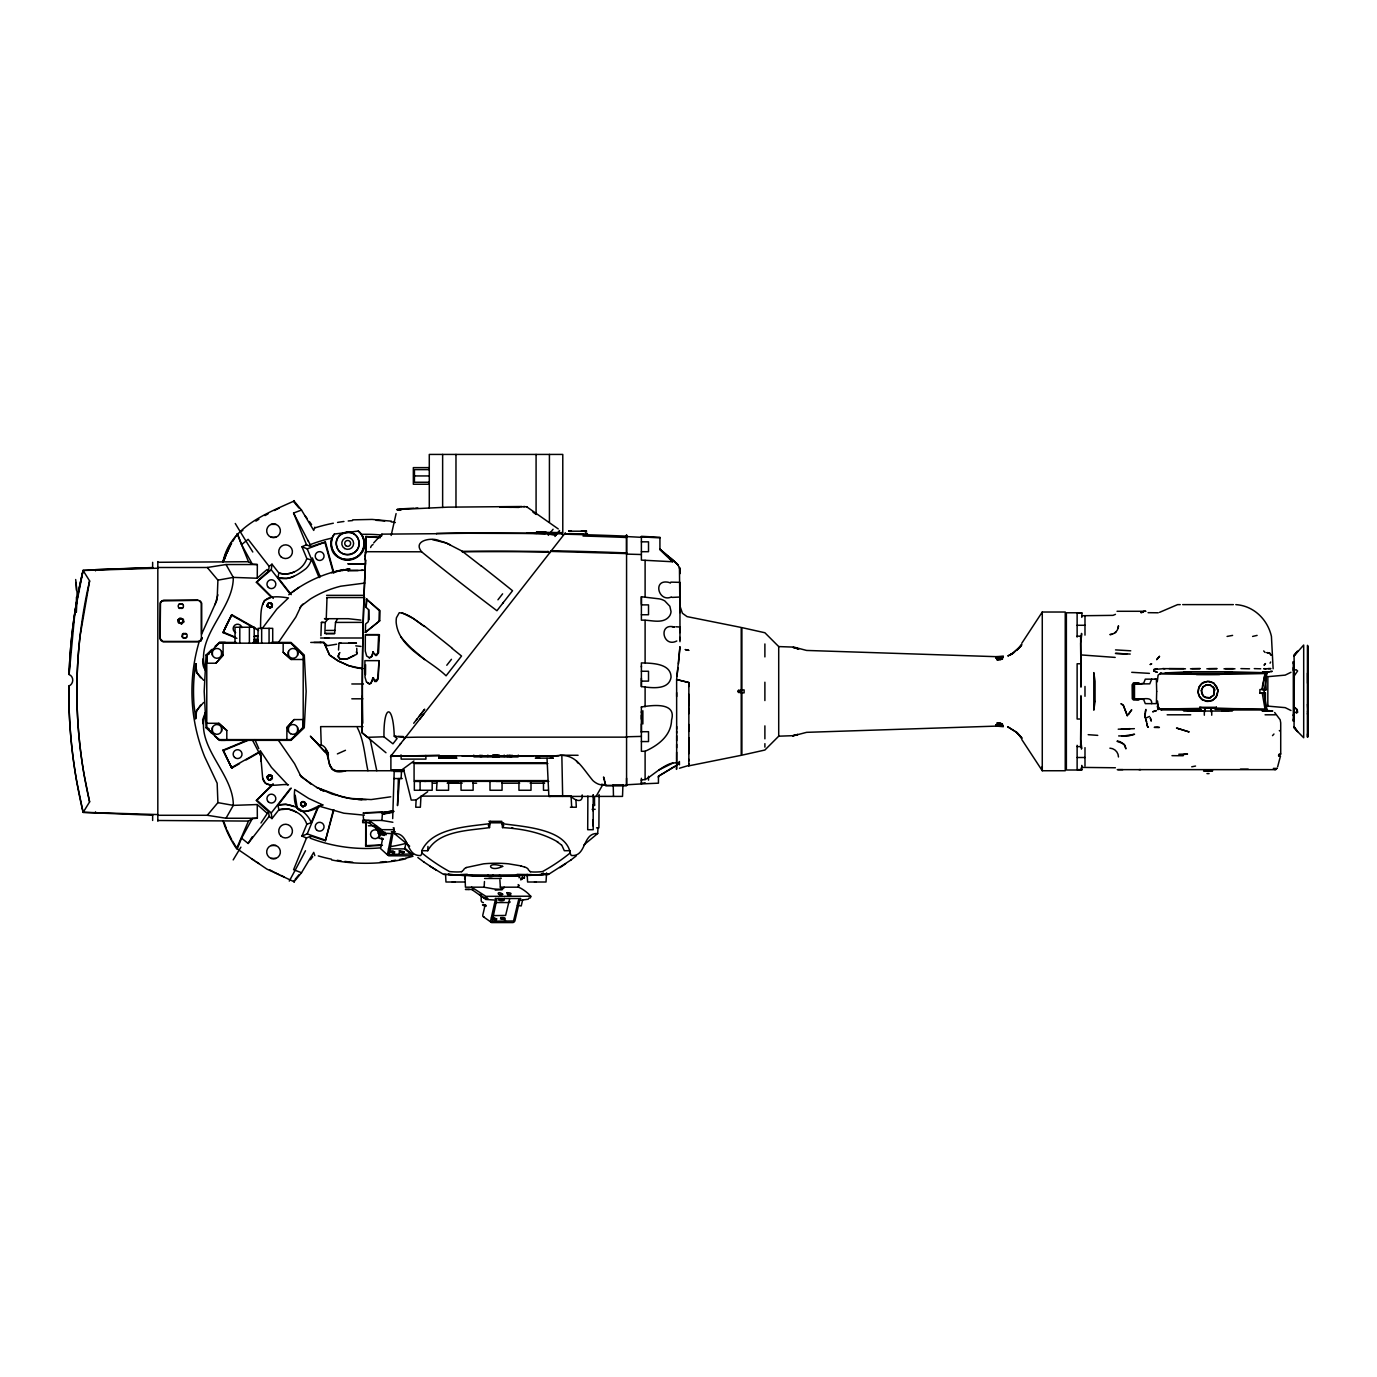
<?xml version="1.0" encoding="UTF-8"?>
<svg xmlns="http://www.w3.org/2000/svg" width="1377" height="1377" viewBox="0 0 1377 1377"><rect width="100%" height="100%" fill="white"/><g stroke="black" fill="none" stroke-linecap="round" stroke-linejoin="round"><path stroke-width="1.5" d="M157.821 815.287L207.29 815.287L217.91 802.636L217.153 783.203L204.691 756.834A174.294 174.294 0 0 1 199.252 641.424L201.008 640.753L202.092 637.999L201.008 640.753L197.875 641.699L163.002 641.682L161.143 640.615L160.059 638.876L160.489 602.007L163.708 600.165L197.875 600.165L200.508 601.25L201.576 603.006L201.593 634.229L217.153 599.615L217.91 580.147L207.29 567.496L157.821 567.496M362.685 820.434L364.285 820.434L362.685 820.434L362.685 822.671L370.034 822.671M365.731 820.451L365.68 846.218L366.23 821.122M495.703 755.095L495.703 756.575L495.531 755.078M493.086 755.112L493.069 756.593L498.715 756.575L498.887 755.095L498.973 756.593L497.613 756.575L497.613 755.095M502.071 781.361L502.054 790.26L489.988 790.26L489.988 781.361M473.774 755.095L473.774 756.575L510.127 756.627L510.127 755.026M518.94 781.361L518.94 790.26L531.006 790.26L531.023 781.361M522.348 874.963L522.348 879.215L520.626 879.851M543.485 781.361L543.485 790.26L548.184 790.26M592.816 810.33L592.816 808.643M593.177 810.864L593.177 804.788L593.194 805.889M593.194 796.044L593.194 794.942L593.194 829.711L587.704 829.711L587.876 796.061M626.569 778.194L626.552 785.527L605.519 785.578M626.552 535.825L626.552 553.588L550.8 551.402M605.656 785.544L626.552 785.578L626.552 784.408M641.389 780.105L641.389 783.926L626.569 784.787M641.389 732.547L641.389 711.737M641.389 707.244L641.389 706.969C650.908 705.454 676.916 701.392 671.563 720.068C671.133 735.731 658.103 745.456 645.107 751.274L641.389 751.291L641.389 723.992M641.389 671.253L648.515 671.253L648.515 681.116L641.389 681.116L641.389 662.905C651.011 663.249 670.943 662.974 671.064 677.191C668.861 690.772 650.632 687.691 641.389 686.572L641.389 678.276M641.389 667.002L641.389 666.072M641.389 596.757L641.389 620.184C650.116 619.495 662.888 624.848 669.411 616.207A8.589 6.506 83.5 0 0 671.029 611.595L669.859 606.259L664.816 600.94A25.01 18.762 82.7 0 0 659.256 598.857L641.389 596.757L641.389 603.918M645.107 782.704L641.389 783.599M645.107 706.762L645.107 686.762M645.107 662.75L645.107 620.39M658.447 777.42L658.447 776.249L678.5 763.994L679.395 761.515L679.446 764.786C671.391 756.782 652.388 776.284 645.107 779.589L641.389 779.847M676.675 747.745L676.641 692.579M679.963 639.823L679.963 637.379M679.963 632.611L679.963 627.034L675.849 626.759M679.945 612.593L679.446 567.531L677.002 563.675L659.927 549.165L678 564.794L668.551 556.48M679.481 768.228L688.861 765.423M688.861 760.81L688.861 724.56M688.861 753.632L688.861 737.797M688.861 731.411L688.861 708.002M688.861 713.63L688.861 682.544L676.623 679.532L679.963 646.674L678.482 663.834M688.861 686.469L688.861 682.544L676.623 679.532L676.658 696.573M1042.269 769.485L1042.269 766.507M1021.751 739.466L1042.269 770.741L1065.247 770.741L1065.247 612.025L1042.269 612.025L1042.269 767.832M1293.313 719.087L1293.313 721.032L1293.313 715.197M1293.313 670.547L1293.313 661.735L1293.313 663.697M1294.019 661.562L1294.036 720.653M1308.15 735.938L1308.15 728.743M1308.15 706.143L1308.15 731.617M1308.15 703.079L1308.15 669.033M1308.15 668.568L1308.15 667.277L1308.15 672.269M1308.15 646.106L1308.15 655.9M593.177 823.825L593.177 825.701L593.177 820.072M676.641 759.553L676.658 752.203M676.675 744.268L676.623 762.961L676.641 760.156M679.963 597.033L672.303 597.394M1042.269 769.795L1042.269 768.865L1042.269 770.741M1080.928 685.918L1080.635 636.157L1077.124 636.157M1157.282 681.753L1158.109 675.109L1161.104 672.905M1081.806 617.395L1081.943 612.782L1066.366 612.782L1066.366 770.001L1081.943 770.001L1081.014 768.142M1307.479 704.284L1308.15 715.524M1308.15 719.93L1308.15 730.292M495.014 755.095C493.568 757.918 500.23 756.007 495.531 756.575M592.816 805.321L592.816 810.468M1080.928 696.865L1080.635 746.609L1077.124 746.609M1215.34 709.396L1216.321 707.313L1215.34 709.396L1265.084 709.379L1262.279 693.251L1259.886 693.251L1259.886 689.533L1263.776 689.533L1262.261 689.533L1262.451 686.056L1265.119 673.387L1160.122 673.387M217.91 802.636L233.298 805.373L257.258 804.547L257.344 818.248L252.352 818.592L248.48 821.071L157.821 820.485M1144.821 717.469L1145.853 709.43L1145.337 711.806M365.507 674.661L365.594 664.643M626.552 536.359L626.569 534.827L626.569 785.32M676.589 766.318L676.537 769.382L676.606 765.302L679.033 762.841M374.854 681.477L377.384 679.154L378.09 675.9L378.968 660.65L378.21 678.913L376.403 681.443L374.854 681.477L372.771 677.88L376.403 681.443M1308.15 647.018L1308.15 662.853M385.973 752.737L362.117 732.702L361.979 723.545M1151.688 679.154L1149.761 683.835L1134.493 683.973L1134.493 698.81C1138.504 701.22 1152.446 694.456 1151.688 703.63M1267.804 705.213L1267.821 706.47L1267.856 676.486M1307.444 645.314L1307.41 737.108M157.821 562.298L248.48 561.713L252.352 564.191L257.344 564.536L257.258 578.237L233.298 577.393L217.91 580.147M1210.882 708.174L1211.003 711.616L1210.882 708.174L1205.047 708.174L1205.082 711.565L1205.064 708.277L1199.728 707.313L1200.71 709.396L1199.728 707.313L1216.321 707.313M365.37 632.353L365.576 624.056L368.296 621.75L368.64 609.684L366.058 607.36L366.334 599.064L380.035 610.665L379.742 620.769L365.37 632.353L379.742 620.769M495.272 756.593L495.307 755.112M328.208 618.703L325.23 622.421L321.392 622.421L320.91 635.761M1081.771 633.833L1080.652 643.283L1080.979 687.226M369.088 619.736L368.64 609.684M379.002 620.769L379.295 610.665L366.334 599.064M324.886 633.54L325.23 622.421M95.529 569.923L83.136 570.371A518.871 518.544 90 0 0 69.125 673.663L69.108 674.506C74.134 676.623 73.824 684.025 68.884 686.021L68.85 686.865A518.871 518.544 90 0 0 83.136 812.396L152.64 815.236M481.089 565.74A982.094 335.936 40.1 0 1 512.537 590.733L496.925 610.734L487.665 603.711A922.573 315.333 35.9 0 1 423.944 553.726L421.62 551.798L365.49 551.712L365.404 553.106M367.074 599.064L366.058 607.36M360.912 620.115L348.312 618.703L327.588 618.703L326.229 619.633L327.003 597.566M622.938 784.632L622.524 796.405L548.872 796.405L547.03 758.348M592.885 821.742C592.833 814.134 592.747 834.582 592.936 820.244M1081.444 633.403L1080.979 639.152L1080.635 636.157M1294.053 670.41L1296.118 669.67L1297.599 670.978L1294.294 675.763L1294.053 727.968L1303.692 737.745L1303.692 645.038L1294.053 655.917M267.379 776.439L267.31 778.177L269.393 780.036L272.336 778.177L271.734 775.664L268.842 775.01L267.379 776.439L268.05 779.382L270.288 780.019L272.388 777.885L270.908 775.062L267.379 776.439L268.532 775.131L272.147 776.198L272.336 778.177L270.288 780.019L268.171 779.502L267.482 776.198M365.456 552.177L365.318 555M398.383 778.539L397.505 805.614L399.519 778.539M183.709 621.991L182.005 618.669L177.96 619.77L179.698 623.351L178.511 619.805L181.403 618.445L182.797 619.357L183.365 621.457L180.817 623.471L181.661 623.85L183.709 621.991L183.382 619.323L179.905 618.049L177.96 619.77L178.253 622.542L181.661 623.85M427.713 791.723L416.112 799.934L415.751 807.232L420.381 807.232L420.966 796.113L571.094 796.113L571.679 807.232M365.146 558.391L365.06 559.905L365.335 554.449M597.997 827.852L597.687 833.515C582.178 832.637 586.843 856.804 571.455 855.496A298.534 12.754 -87 0 1 570.181 852.879C565.878 828.403 521.418 826.544 502.157 823.635L501.796 821.329L488.904 821.329M209.011 654.109L206.085 655.039L204.192 691.392L206.085 727.745L208.409 728.691M365.215 556.945L365.284 555.62M464.669 878.801L464.841 875.6M546.566 872.915L546.032 882.003L527.598 882.003L527.15 874.326M393.168 827.852L394.063 827.852L394.373 833.515C409.623 832.81 405.406 855.84 420.123 855.547A299.308 12.789 87 0 0 421.878 852.965L421.758 850.711L427.748 850.711L427.972 846.425M401.103 778.539L401.568 770.087L413.961 760.982M484.463 881.521L484.136 887.184L465.426 887.184L465.013 875.479L484.136 876.099M1307.496 733.907L1307.513 736.97M394.545 851.761L394.442 853.344L391.206 852.036L389.106 852.191L389.416 853.138L389.502 850.866L394.545 851.761L392.565 852.673L389.312 851.399M200.629 677.777L196.653 672.475L195.741 663.645L196.653 672.475L203.658 680.324M1294.053 656.158L1297.582 651.149L1294.053 654.815L1294.294 675.763M1080.635 746.609L1080.997 743.632L1081.427 749.071M207.29 567.496L226 564.536L233.298 577.393C233.522 610.2 193.4 637 205.913 671.029M392.875 822.276L381.911 820.434L382.531 811.982L363.029 813.118L364.234 813.566M382.961 833.119L383.047 831.777L381.222 831.071L380.981 832.483L382.961 833.119L391.619 833.653L387.471 854.256L388.675 855.805L411.379 855.823L413.152 854.256M338.518 650.03L338.983 643.179L350.223 643.179M380.981 832.483L375.732 828.231L375.835 826.699L378.537 828.885M383.047 831.777L381.498 831.742L381.653 829.677L369.122 820.468L363.717 820.451L363.253 816.32M326.418 633.54L334.663 633.54L335.506 622.421L337.589 618.703M495.204 755.061L494.756 756.558L492.794 756.558L492.759 755.078M1201.346 690.359L1203.102 695.97L1206.286 697.898L1210.108 697.829L1214.015 694.869L1214.531 689.12L1213.344 687.295L1209.867 684.989L1206.441 684.937L1202.913 686.985L1201.346 690.359L1201.811 693.87L1204.341 697.003L1210.108 697.829M260.563 628.601C260.855 602.317 260.287 593.384 288.447 597.945L276.846 609.047L262.955 627.533M496.89 755.095L497.097 756.593L497.028 755.112M1262.261 689.533L1265.119 673.387L1219.402 674.334M383.959 736.798C383.512 703.199 393.34 704.163 394.252 736.213L397.092 738.52L392.944 743.821L383.959 736.798L367.59 737.315L362.289 733.012L361.79 696.469M592.885 823.584L592.936 825.081M1081.857 615.743L1112.977 615.364L1115.456 614.349M381.498 831.742L379.484 831.226L379.742 829.04M676.968 675.918L677.983 667.638M271.51 597.377L256.363 582.316A154.62 154.62 0 0 1 268.567 571.266L269.135 566.36L248.135 539.319L241.577 544.638L252.352 564.191M1307.582 710.98L1307.771 714.663L1307.41 713.716M217.893 594.812L215.036 604.658M379.863 836.235L380.259 833.171M256.363 582.316L271.269 569.82L271.992 564.191L278.86 572.97C286.261 575.448 294.454 572.97 300.324 568.116A20.724 20.724 0 0 0 306.83 558.546L301.942 546.721L306.503 544.776L311.047 546.738A154.689 154.689 -18.1 0 1 325.402 542.056L333.923 573.021M498.922 755.078L499.386 756.558L497.717 756.524M427.748 850.711C438.833 830.451 469.109 830.641 489.506 827.594L490.195 822.809L503.655 822.809M1145.13 713.028L1144.786 716.969M76.458 597.102L76.303 612.249L77.095 592.953L75.683 579.528M489.506 827.594L488.37 825.632L490.246 821.329M421.758 850.711C432.326 827.835 467.681 826.665 489.885 823.635M378.623 829.556L377.918 833.119L379.897 834.72L386.317 834.72M379.897 834.72L380.62 831.157M382.686 838.352L380.603 848.628L387.832 855.22M384.097 835.529L384.82 831.949M388.4 848.886L404.58 848.886L406.301 842.225M212.402 651.476L212.402 655.263M221.525 655.263A4.94 4.94 0 0 0 216.327 648.481A4.94 4.94 0 0 0 213.056 656.364A4.94 4.94 0 0 0 221.525 655.263L221.525 651.476M212.402 727.521L212.402 731.307M221.525 731.307L221.525 727.521M288.447 651.476L288.447 655.263M297.57 655.263A4.94 4.94 0 0 0 292.372 648.481A4.94 4.94 0 0 0 289.101 656.364A4.94 4.94 0 0 0 297.57 655.263L297.57 651.476M288.447 727.521L288.447 731.307M297.57 731.307L297.57 727.521M262.663 604.71L264.315 600.579L270.047 597.945M356.763 648.309L356.901 654.178L347.985 658.671L340.085 659.17L338.105 656.949L339.327 653.214M1118.141 628.05L1118.468 625.812L1118.227 627.74A8.864 8.813 -45.8 0 1 1109.896 634.608L1112.134 634.229M1209.058 698.105L1213.602 695.299L1214.531 689.12L1210.435 684.92L1205.959 684.971L1202.809 687.071L1201.742 690.17M381.171 837.87L383.167 839.282L378.933 838.214L379.932 833.687L382.548 834.737M391.154 535.464L396.094 513.587M496.064 756.593L496.391 755.112M485.152 904.896L482.828 914.948A2.22 1.687 -54.8 0 0 484.17 917.013M509.61 899.026L505.617 915.43L492.725 915.636M517.408 905.429L521.229 905.946L522.606 900.093M373.511 677.673L370.912 683.474L368.864 683.784L367.435 682.476M1294.036 712.443L1293.313 715.438L1293.313 667.57M528.648 898.252C535.722 898.165 522.21 888.199 518.372 887.184M582.196 794.942C583.159 803.927 574.278 800.278 570.853 796.13M367.934 770.741C364.853 757.006 364.01 740.155 357.332 727.693M178.304 620.924L178.511 619.805M294.179 500.591L293.852 501.882L298.929 507.993M1277.615 766.903L1280.421 756.283L1278.562 755.732L1280.421 756.283M314.817 855.599L313.732 852.38L301.494 872.725L293.594 869.713L306.503 837.991L311.047 836.046L325.402 840.727L333.923 809.745M325.402 840.727L333.337 810.02M245.76 740.774L223.074 750.155L231.766 768.073L239.512 763.667M389.106 852.191L389.502 850.866M1266.427 674.128L1267.115 671.838L1263.897 693.13L1267.115 710.945L1266.083 707.399M314.817 527.184L313.732 530.403L301.494 510.041L294.058 501.039C265.486 513.862 230.234 527.288 223.005 561.661L231.198 542.899M223.057 561.713L226.689 552.125M223.057 821.071A111.141 111.141 0 0 0 236.534 848.645L248.48 821.071M364.785 583.073L340.721 586.206A105.719 105.685 -1 0 0 310.341 599.029L301.081 606.052L295.848 617.051L278.464 642.439L274.109 642.439M237.154 849.161L241.577 838.145L252.352 818.592M183.399 620.941L181.403 623.42L179.354 623.075M311.047 836.046L310.204 838.163A157.098 157.098 0 0 0 379.949 847.888M306.503 837.991L301.942 836.063L306.83 824.238L311.288 822.671L318.207 806.061M301.942 836.063L307.209 833.911L318.586 806.423M376.644 826.2L375.732 828.231M236.878 638.326L223.074 632.628L231.766 614.71L255.726 628.291M404.218 851.743L402.652 852.742L399.347 850.711L404.218 851.743L403.65 852.914L399.554 851.984L399.141 853.189M738.416 690.325L738.399 692.459L741.222 692.511L737.779 691.374L741.222 690.273L738.485 690.342M1270.059 663.163L1270.678 661.993M301.942 546.721L307.209 548.872L325.402 542.056M207.29 815.287L226 818.248L233.298 805.373C233.642 772.652 193.141 745.594 205.948 711.72M205.345 712.58L202.66 719.655L202.935 723.751M596.034 796.405L602.489 785.217L598.616 784.219A18.658 18.641 0.1 0 1 592.816 780.501C579.545 764.407 574.76 751.446 552.091 756.472M241.577 838.145L248.135 843.464L252.266 836.82M326.229 619.633L326.814 618.703L324.473 618.703L325.557 618.686M260.976 822.998L268.567 811.518A154.62 154.62 0 0 1 256.363 800.467L273.007 783.909M562.677 532.572L561.713 533.828L526.909 533.002L536.514 532.951M1021.751 643.317L1042.269 612.025M300.1 607.567L302.906 604.107M162.383 600.544L160.266 603.074L160.248 638.704L162.934 641.493L198.718 641.493L200.371 640.477L201.386 637.895L201.386 603.16L199.217 600.63M1021.51 645.211L1018.963 648.171M496.391 920.645L491.968 918.769M505.514 920.645L504.034 919.199L500.488 918.941M310.462 859.747L312.699 856.683M334.387 534.052C325.299 544.621 336.332 562.642 349.93 559.923A16.61 16.593 -7.4 0 0 356.213 557.719C365.697 552.573 367.246 537.443 358.278 531.057L334.387 534.052A16.283 16.283 0 0 0 337.916 556.428A16.283 16.283 0 0 0 360.395 553.623A16.283 16.283 0 0 0 358.278 531.057M1019.514 647.551L1021.596 644.763L1013.885 652.681L1007.826 655.986L1013.3 653.111L1010.563 654.712L1019.514 647.551L1016.846 650.271M206.085 655.039L212.041 649.376L206.774 655.538L206.774 727.297L211.249 732.633L219.132 739.604L290.857 739.604L303.198 727.28L303.198 655.521L290.874 643.179L219.132 643.179L206.774 655.486L206.774 663.215L215.879 663.215L223.091 655.245L223.091 643.179M497.94 599.804L502.605 593.831M507.149 506.839L526.943 506.719M290.84 739.604A60.072 60.072 0 0 0 303.198 727.228L303.198 719.569L294.093 719.569L286.881 727.538L286.881 739.604M248.135 843.464L269.135 816.423L268.567 811.518M502.605 603.453L503.38 602.472M558.855 531.47L557.995 532.572L544.087 532.365M291.27 788.143L277.999 805.184L278.86 809.796L271.975 818.592L269.135 816.423M419.193 716.264L424.701 709.207L416.405 719.827M391.619 755.147L390.896 756.093L456.51 755.749M399.743 744.768L400.673 743.563M403.754 739.638L405.475 737.418L417.197 737.177L626.552 737.143M419.71 719.19L423.823 713.923M271.975 818.592L271.269 812.946L290.427 788.419M446.785 665.263L451.467 659.29M548.304 535.343L553.072 529.25M554.948 536.462L557.737 532.899M559.596 530.506L557.96 532.606L562.608 532.675L560.68 532.658M413.702 723.269L417.042 719.018M390.448 756.662L565.379 532.761M564.312 534.104L564.26 534.19A1079.775 361.841 0 0 1 626.449 536.152M390.689 756.352L439.349 755.216M339.895 652.56L338.071 655.813L340.394 659.325L346.711 659.032L354.268 655.332M1018.016 649.238L1021.717 644.591M1265.48 663.559L1264.103 665.28L1264.861 664.11M301.494 872.725L294.058 881.728L266.794 869.042L237.429 849.024M295.126 879.369L298.929 874.791M1272.503 735.645L1273.966 734.01M215.879 663.215L223.091 655.245M286.881 727.538L294.093 719.569M203.658 702.459L196.636 710.36L195.689 718.725L194.037 705.11A185.069 185.069 0 0 1 193.692 683.164A184.776 184.776 0 0 1 195.741 663.645M373.683 542.917L381.894 534.138L436.492 533.708M501.865 822.809L502.519 827.594L503.689 825.632L502.157 823.635M256.363 800.467L273.3 784.339M997.791 656.726L806.595 650.443L793.892 647.121L778.711 646.57L764.889 632.749L741.893 627.602L741.893 755.181L764.889 750.035L778.711 736.196L793.909 735.645L806.595 732.34L997.791 726.058M200.594 705.024L196.016 712.029L195.689 718.725M236.207 642.439L219.356 642.439L215.191 646.381L219.15 643.179M1115.938 631.923L1114.475 633.127M583.917 844.893L597.687 833.515M239.667 532.383L242.834 530.369M520.678 878.492L524.585 877.786M570.68 860.195L576.188 855.96M1296.428 713.131L1297.495 712.305L1296.945 709.344L1294.053 706.986L1297.323 709.947L1297.495 712.305L1294.053 712.374M269.135 566.36L271.992 564.191M1290.972 672.286L1285.189 675.126L1268.768 676.589M288.74 594.778C304.765 582.092 323.802 573.348 343.889 569.562M292.01 592.403L298.981 587.377M524.585 875.738L524.017 878.216M570.973 859.988L548.614 874.326L526.134 875.583M395.337 831.76L391.361 831.76L392.979 833.326L389.089 854.446L411.912 854.033L405.062 848.387M559.837 867.665L565.62 863.827M659.067 769.881L672.716 763.185M186.584 637.413L183.382 638.136L181.971 636.346L183.382 633.386L186.584 634.126M178.769 604.451L181.971 603.728A2.634 2.634 0 0 1 181.971 608.479L178.769 607.739M182.883 607.739L179.681 608.479A2.634 2.634 0 0 1 179.681 603.728L182.883 604.451M674.369 766.782L658.447 776.249L658.447 783.169L641.389 783.926L641.389 782.136M294.454 571.816L291.976 572.832A20.724 20.724 0 0 1 278.86 572.97L277.999 577.6C288.292 581.146 298.172 574.605 305.987 568.598A20.638 20.621 -29.9 0 0 311.271 560.078L306.83 558.546M587.445 533.519L586.103 533.381M499.593 874.98L499.059 876.133L501.228 876.736M259.203 752.513L246.104 759.932M231.973 767.35L259.065 752.031M1272.21 671.184L1270.73 671.184M382.118 812.464L365.714 812.654M349.672 569.958L347.71 570.801L362.908 570.267M337.382 753.908L345.472 750.293M348.433 570.285L358.106 570.526M1145.337 718.26L1149.588 716.419M479.626 894.327L485.685 899.439L495.272 900.076L490.711 920.507A2.22 1.687 -54.9 0 0 492.054 922.573L512.709 922.573A2.22 1.687 -54.8 0 0 515.015 920.507L519.68 900.386L528.269 899.215M1159.554 612.352L1177.61 604.623L1180.244 604.623M223.711 750.431L248.635 740.103M401.568 770.087L403.254 769.554L403.891 770.586L411.224 800.089L416.112 799.934M553.089 755.853L535.223 755.801L536.187 755.921M1269.353 671.735L1262.52 672.905L1259.146 672.905L1264.637 672.664L1225.117 671.735M306.503 544.776L293.576 513.036L301.494 510.041M466.235 867.544L483.637 863.827A31.585 7.16 0 0 1 508.474 863.809L520.954 865.892M1240.729 708.725L1216.339 708.415L1265.084 709.379M308.035 540.438L310.204 544.621L314.472 543.054A157.098 157.098 0 0 1 331.995 538.08C323.629 570.508 377.832 563.09 361.549 534.345L366.23 534.293A157.098 157.098 0 0 1 379.949 534.896M322.82 804.96C302.974 816.337 292.199 813.325 294.712 789.52L308.689 798.453L322.82 804.96C314.868 805.924 304.437 816.561 297.294 808.437L295.212 795.217M531.006 896.203L485.892 896.358L471.588 887.184M676.813 640.976C662.802 648.223 657.999 622.559 674.3 627.017M1156.904 668.654L1153.806 669.532L1161.792 668.809M257.379 639.961L254.16 640.959L257.774 640.959M390.62 811.621L382.668 814.014L394.046 811.397M518.131 886.082L519.336 885.514L518.131 884.585M1190.933 671.735L1165.183 672.905M1280.713 754.028L1278.699 754.596L1280.713 754.028L1280.713 722.856L1280.162 719.775L1274.672 712.511M161.763 600.906L197.875 600.355M336.659 644.212L327.554 645.675L323.681 642.439L313.956 642.439M373.047 651.889L375.663 655.572L377.728 652.956L378.675 634.677L365.318 634.677L365.284 651.166L366.661 656.02L369.707 657.896A11.618 4.303 -89.3 0 0 373.047 651.889L372.117 656.381L369.07 657.81M348.76 568.908L342.098 570.474L349.31 569.613M1252.605 636.432L1257.115 635.399M343.992 569.734L331.599 572.608L349.81 568.753M461.639 871.693L463.653 869.885A33.599 6.024 -2.7 0 1 466.373 867.562M671.494 596.929C658.912 602.851 652.423 579.855 667.57 582.127A17.04 12.668 80.9 0 1 670.479 583.056M1263.604 668.809L1270.919 668.62L1268.217 668.62M1001.888 657.655L995.846 658.051L1003.299 657.345L996.105 657.999M390.775 796.801L371.119 799.572L349.62 798.385L332.201 794.116L316.882 787.541L301.167 776.817L294.592 763.736L278.464 740.344M688.861 763.753L688.861 765.836L741.222 755.319L741.222 627.464L687.071 616.621L682.424 613.264L679.963 606.087L680.1 608.083M1191.725 766.8L1195.546 766.06M439.125 755.749L439.762 755.921M1227.079 636.432L1232.604 635.399M271.183 524.362A6.868 6.868 0 0 1 280.288 532.004A6.868 6.868 0 0 1 269.117 536.066A6.868 6.868 0 0 1 271.183 524.362L275.882 524.362M275.882 537.254L271.183 537.254M271.183 845.512A6.868 6.868 0 0 1 280.288 853.155A6.868 6.868 0 0 1 269.117 857.217A6.868 6.868 0 0 1 271.183 845.512L275.882 845.512M275.882 858.405L271.183 858.405M1209.092 773.599L1206.958 773.599M405.681 858.869C381.395 864.291 356.092 864.825 331.65 859.954M382.686 814.151L391.584 812.619M383.013 812.516L393.22 810.95M381.549 812.723L393.426 810.915M1190.485 668.809L1200.193 668.62L1191.88 668.62M1223.981 668.809L1234.98 668.809M1183.136 754.596L1187.508 754.028L1178.798 754.252M1248.199 769.141L1240.436 769.141M1115.525 649.892L1130.741 650.805M1206.837 668.809L1217.079 668.62L1208.645 668.62M382.427 845.323L365.68 846.218M381.515 844.858L366.23 845.65M995.967 656.726L1003.368 656.089M157.821 814.564L83.102 812.292L76.647 781.103A519.198 519.198 0 0 1 68.936 701.977L68.884 686.021M402.222 508.819L414.116 508.165M1262.279 693.251L1263.897 693.13L1259.886 693.251M495.272 890.127L502.536 889.611M540.559 874.705L531.763 875.187L543.708 874.395M531.763 875.187L544.242 874.395M1185.477 668.809L1162.67 668.62L1164.925 668.809M997.275 660.013L1000.683 659.807M1118.21 729.19L1134.373 728.674M361.29 570.353L363.838 570.216M1233.362 668.62L1225.375 668.62M569.303 533.587L585.982 534.052M1158.315 709.069L1199.711 708.415M1130.018 728.674L1121.412 729.018M521.986 506.512L447.938 507.149L397.006 509.576L400.845 510.23M500.367 887.201L499.868 879.869M415.63 508.113L417.851 508.027M152.64 567.548L95.529 569.613L95.529 570.87M95.529 569.785L152.64 567.703L152.64 562.332M1194.014 711.048L1189.573 711.203L1204.324 711.048L1204.324 715.231M1117.917 769.64L1275.842 769.64M518.613 875.824L501.125 876.185M492.794 756.558L498.973 756.593M509.903 876.047L531.556 874.636L517.046 874.361M323.147 622.387L321.392 622.421M626.552 736.781L641.389 736.402M352.77 519.852L372.117 519.422L391.395 521.177M502.898 506.891L499.954 507.063L518.905 507.425M1263.088 711.22L1272.073 711.22M523.535 506.547L524.74 506.529M439.797 756.61L438.781 756.627L440.347 756.644M503.517 506.874L505.944 506.839M326.229 633.558L334.508 633.54M438.919 758.142L456.716 758.142L438.919 758.142L450.572 758.142M545.808 874.361L548.321 874.343L541.522 874.24L548.614 874.326M439.108 758.142L444.169 758.142M325.058 637.981L328.742 637.999M473.774 756.575L481.933 756.507L481.933 755.147M570.904 531.195L568.718 531.195L571.042 531.195M468.92 533.26L545.55 533.536L555.792 535.378M1183.841 668.62L1169.107 668.62M492.277 917.392L496.925 918.993L491.486 917.857M1143.461 611.285L1145.664 611.285L1117.04 611.285M254.47 639.479L257.482 639.462M510.127 756.627L518.286 756.575L518.286 755.095M536.101 758.142L539.784 758.142M500.247 887.184L518.785 887.184M510.833 506.822L499.885 507.029L503.345 507.184M581.249 531.195L586.516 531.195L568.718 531.195M357.59 563.83L354.595 563.83M320.583 637.999L362.65 637.999M225.346 642.439L220.94 642.439M355.386 643.179L356.402 643.179L348.605 643.179M220.94 740.344L225.346 740.344M550.198 758.142L553.158 758.142L535.309 758.142M432.171 781.361L432.189 790.26L414.339 790.26L414.339 781.361L418.901 781.361M417.386 781.361L420.966 781.361M416.474 781.361L414.339 781.361M382.1 820.434L363.717 820.451M429.28 467.629L413.341 467.629L413.341 484.239L429.28 484.239M429.28 469.626L414.443 469.626L414.443 482.243L429.28 482.243M414.443 475.943L429.28 475.943M641.389 541.832L648.515 541.832L648.515 551.695L641.389 551.695M355.3 563.83L362.134 563.83M363.821 563.83L365.473 563.83L361.893 563.83M360.258 563.83L348.071 563.83L353.304 563.83M361.531 563.83L364.526 563.83M226 564.536L257.344 564.536M326.624 595.346L363.855 595.346M326.624 597.566L364.733 597.566M1182.688 604.623L1233.362 604.623M1235.806 604.623C1253.586 605.725 1267.649 619.443 1271.436 636.432L1273.123 668.792M641.389 604.882L648.515 604.882L648.515 614.744L641.389 614.744M1158.246 612.782L1148.074 612.679M1081.754 613.161L1077.124 613.161L1077.124 637.069M335.506 622.421L363.408 622.387M1077.124 625.278L1084.99 625.278M326.383 630.425L335.059 630.425M325.196 633.54L326.762 633.54M366.058 634.677L379.415 634.677L378.555 652.715L376.523 655.538L374.372 653.834M258.325 635.761L255.674 635.761M254.056 636.501L257.723 636.501M254.056 639.479L257.723 639.479M219.356 642.439L220.251 642.439M310.754 642.439L321.013 642.439M253.058 642.439L257.86 642.439M271.303 642.439L290.995 642.439L304.265 655.039L306.159 691.392L304.265 727.745L290.995 740.344L219.356 740.344L215.173 736.385L219.15 739.604M355.3 643.179L349.551 643.179M341.135 643.179L339.172 643.179M283.163 643.179L283.163 652.285L291.132 659.497L303.198 659.497M378.968 660.65L364.888 660.65L365.008 677.14L366.437 681.994L369.501 683.87A11.567 4.269 -89.7 0 0 372.771 677.88M1080.532 663.766L1077.124 663.766L1077.124 719.018L1080.532 719.018M1184.013 671.735L1232.036 671.735M1262.52 671.735L1271.694 671.735M1155.079 679.154L1156.129 679.154M351.806 683.973L363.459 683.973M741.893 689.911L744.114 689.911L744.114 692.872L741.893 692.872M1265.411 689.911L1263.879 689.911L1266.238 689.929L1265.411 674.455M351.806 698.81L362.874 698.81M1210.985 708.277L1215.34 708.277M1161.035 709.396L1200.71 709.396M1157.541 701.031L1158.229 707.348L1160.863 709.757L1183.755 709.843M1232.295 709.843L1262.158 709.843L1271.264 711.048M1183.755 711.048L1232.295 711.048M1262.158 711.048L1272.796 711.048M1167.18 714.801L1190.709 714.801M1265.067 714.801L1275.309 714.801M206.774 723.286L218.84 723.286L226.809 730.498L226.809 739.604M362.977 726.626L320.652 726.626L321.237 744.819C332.959 749.863 323.836 767.402 335.816 770.741L402.359 770.741M641.389 731.703L648.515 731.703L648.515 741.566L641.389 741.566M1121.928 736.265L1134.545 734.251L1128.383 735.989L1118.658 735.92M312.51 738.416L318.896 744.819L321.237 744.819M507.115 756.283L533.501 756.283M444.392 756.868L439.538 756.868L441.139 758.142M1077.124 757.505L1084.99 757.505M412.739 762.806L547.357 762.806M547.822 763.547L414.081 763.547L414.081 780.604L547.822 780.604M1117.229 769.64L1122.823 769.64M403.995 770.001L390.896 770.001L390.896 755.302M1139.003 769.64L1140.655 769.64M1210.641 770.38L1212.466 770.38L1204.118 770.38M391.275 770.38L404.322 770.38M1203.567 771.12L1212.483 771.12M402.979 771.481L394.183 771.481L392.686 818.592M393.908 778.539L402.222 778.539M426.095 781.361L420.088 781.344L420.105 790.243M437.094 781.361L436.509 790.26L448.575 790.26L448.575 781.361M464.772 781.361L461.484 781.361M500.35 781.361L496.03 781.361M530.575 781.361L527.288 781.361M424.357 781.361L548.838 781.361M433.29 783.203L436.44 783.203M462.19 783.203L447.387 783.203L458.748 783.203M472.913 783.203L476.597 783.203M501.917 783.203L519.663 783.203M530.145 783.203L544.672 783.203M288.464 784.838C280.719 783.203 264.814 789.744 262.663 778.074L260.253 750.585L271.441 767.385L287.793 784.838M613.23 785.217L622.92 785.217M550.576 796.405L548.872 796.405M570.388 807.232L576.309 807.232L575.947 799.934M592.11 809.315L595.174 809.315M226 818.248L257.344 818.248M368.365 825.787L375.594 825.787M511.728 828.007L512.898 828.007M596.534 827.852L598.892 827.852L599.098 794.598M570.302 850.711L564.312 850.711L561.713 845.048M467.268 874.24L460.503 874.636L472.759 875.72M484.601 878.474L501.228 878.474M452.276 882.003L455.339 882.003M452.947 882.003L454.703 882.003M534.483 882.003L536.273 882.003M464.514 882.003L445.959 882.003L445.58 874.774M465.443 889.422L466.545 889.422M467.474 889.422L469.437 889.422M465.598 889.422L472.759 889.422M501.624 889.422L500.643 889.422M496.03 902.555L508.629 902.555A2.22 2.065 0 0 0 510.213 901.935M319.98 642.439L324.025 642.439L329.619 655.142L337.692 660.685L348.725 665.676L362.702 668.706M290.84 643.179L290.874 643.179A60.072 60.072 0 0 1 303.198 655.538M1265.411 692.872L1263.811 692.579L1265.411 692.872L1265.411 708.329M1139.072 698.81L1134.476 699.034L1133.116 697.003L1133.271 684.971L1134.476 683.749L1138.108 683.973M493.069 756.593L497.045 756.541L496.942 755.061M345.765 770.741C327.606 776.198 330.067 760.586 325.506 749.759L328.397 752.771M613.471 796.405L613.213 784.649M381.653 829.677L393.96 829.694M361.635 563.83L364.027 563.83M560.043 755.233L578.082 755.284M1171.982 755.663L1183.187 755.732M209.011 728.674L206.653 728.313M430.072 866.271L443.446 874.326L446.251 874.361M510.127 756.507L518.286 756.575M488.078 876.151L500.04 876.202A57.731 5.697 0 0 0 509.679 875.944M511.469 507.338L503.586 507.201M539.887 532.262L536.445 532.228L538.097 532.262M1149.416 673.37L1131.739 672.32M538.493 532.245L542.71 532.297M540.868 532.314L536.445 532.228L540.232 532.297M546.153 532.348L539.939 532.262L546.204 532.4M1196.647 674.334L1160.14 673.801M535.395 533.329L545.55 533.536L531.883 533.347A1080.928 364.853 0 0 0 436.492 533.691M365.714 553.623L365.68 536.548L380.345 537.77M535.102 533.312L526.961 533.037L529.353 533.174M537.082 533.364L530.231 533.192M405.372 737.556L394.252 736.213L396.025 736.299M564.501 533.88L583.435 534.345M1126.816 653.972L1115.422 653.387L1130.224 654.058M403.358 736.523L398.108 736.385M626.552 554.105L641.389 554.518M670.788 582.127L679.963 582.368L679.963 641.699M365.68 536.548L379.845 537.237M483.843 887.184L490.694 888.372A14.097 4.32 13 0 0 504.326 887.39L504.085 887.184M364.389 815.167L343.889 813.222L321.013 806.698M672.544 561.747L641.389 560.112L641.389 536.324L659.927 537.288L659.927 549.75L672.544 561.747L669.549 558.029M481.038 565.861L462.07 551.127L446.337 543.037A44.942 30.414 -4.3 0 0 439.745 540.937C432.447 536.823 412.136 540.318 421.62 551.798M671.511 560.215L672.733 560.267L670.272 557.943M1240.935 668.62L1249.541 668.809M641.389 536.91L659.927 537.873M626.552 536.565L641.389 537.323M465.925 875.583L443.738 874.343M465.013 875.479L451.501 874.705M997.275 722.77L1000.683 722.959M1254.275 668.62L1260.73 668.809M502.519 827.594C521.642 828.679 541.281 832.242 557.978 842.07M1001.767 725.111L995.846 724.732L1003.299 725.421L996.087 724.767M447.8 874.395L460.245 875.187L448.351 874.395M1080.738 654.901L1115.181 657.414M1088.174 734.681L1097.744 735.37M362.753 668.551L359.122 668.275A192.487 109.799 -73 0 1 348.725 665.659L338.845 661.304L329.619 655.142L324.249 643.403M157.821 568.219L83.102 570.491L74.978 611.784L69.108 674.506A517.683 517.683 0 0 1 83.102 570.491L89.608 580.922L80.073 636.019A486.597 486.305 -90 0 0 84.049 774.459L89.608 801.862L83.136 812.396M995.967 726.058L1003.368 726.695M1268.768 706.194L1285.189 707.64L1290.972 710.498M355.748 645.847L360.981 646.433M1264.499 668.62L1266.065 668.809M601.697 784.477L605.622 784.959L601.439 784.425M270.047 784.838L265.434 783.272L262.663 778.074M507.407 894.689L510.695 895.618M484.48 904.655C478.077 904.276 489.541 907.891 485.41 904.913M432.498 539.612L446.337 543.037M1268.716 710.549L1270.042 710.756M672.148 626.655L674.523 627.069M530.42 871.693L528.407 869.885A33.582 6.076 2.3 0 0 524.689 866.959M402.239 612.868L413.134 618.445L424.546 626.501C416.766 621.216 408.883 613.694 399.296 612.696L396.438 617.757A12.703 6.644 -87.5 0 0 396.18 622.628C398.796 648.55 429.658 659.755 446.079 675.814L461.536 656.037L452.31 648.584M1161.654 709.843L1158.849 708.415L1157.541 703.699M796.577 648.326L798.815 649.015L793.083 647.397L797.731 648.601M499.472 894.843L501.762 895.721M325.006 840.039L307.209 833.911M1115.404 767.764L1081.943 767.402L1081.806 765.388M484.601 897.305L485.874 897.804M223.711 632.353L235.226 637.121M335.816 770.741L332.408 769.295L329.499 764.442M446.337 543.054L450.399 544.913M319.567 788.987L323.423 790.656M293.783 806.44L285.9 804.22L277.999 805.184C290.926 801.793 306.365 810.365 311.288 822.671M296.468 812.103L288.189 808.97L278.86 809.796A20.724 20.724 0 0 1 293.903 810.726L298.861 813.566A20.724 20.724 0 0 1 306.83 824.238M316.658 787.42L342.116 796.904A106.012 105.977 -0.1 0 0 366.23 799.693M485.22 897.666L487.906 898.51L483.396 897.666L471.674 889.422M231.973 615.433L258.583 630.477M436.578 870.35L423.737 861.933M310.909 784.098L300.134 775.234M584.296 531.178L585.879 532.262M1016.863 732.512L1007.671 726.746L1016.863 732.512L1021.717 738.192L1016.863 732.512L1021.7 738.175L1017.93 733.459M532.933 512.158L536.255 514.482M526.806 506.874L558.27 528.94M483.516 916.858L491.4 922.418M417.851 857.51L424.03 862.14M226.809 730.498L218.84 723.286M548.012 551.368L549.767 552.728M283.163 652.268L291.132 659.497M368.881 822.671L379.484 831.226M271.269 812.946L257.155 800.467M424.667 659.617L411.551 648.378A63.204 21.602 35.9 0 1 400.741 636.69M404.58 848.886L411.344 854.446M394.373 833.515L409.675 846.167M267.155 813.308L257.258 804.547M561.713 533.828L563.417 535.257M267.482 606.586L270.529 607.877L272.336 604.606L270.253 602.73L268.136 603.298L267.482 606.586L267.258 604.899L269.358 602.747L271.476 603.264L272.164 606.551L269.651 607.928L267.379 606.345L268.136 603.298L270.253 602.73L272.336 604.606L272.147 606.586L270.529 607.877L267.413 606.379M318.896 744.819L310.376 736.161L324.817 751.687M206.085 727.745L212.041 733.407L206.774 727.297M1279.319 730.533L1279.818 731.015M257.155 582.316L273.3 598.444M317.743 744.028L328.26 755.474M1263.69 650.942L1265.119 652.491M1018.963 734.612L1021.51 737.573M576.515 761.171L578.392 763.409M356.247 652.061L357.125 653.146M268.567 571.266L267.155 569.476A155.79 155.773 -41.5 0 0 257.258 578.237M271.269 569.82L290.237 594.107M1158.109 707.038L1157.351 706.074L1157.988 709.706M291.27 594.64L277.999 577.6L286.726 578.478A21.671 21.653 -30.1 0 0 293.766 576.343M304.954 515.635L307.088 518.44M309.343 521.504L311.581 524.568M325.54 749.295L328.466 754.82M261.01 756.455L252.404 739.983M293.576 513.036L295.573 516.788M390.483 850.625L391.206 852.036M254.883 739.638L258.824 748.675M248.48 561.713L237.154 533.622M307.209 548.872L319.12 577.617M1213.344 687.295L1214.634 690.531M310.204 544.621L311.047 546.738M237.429 533.742L241.577 544.638M604.589 780.294L603.539 776.989L605.536 785.32L605.054 781.843M325.006 542.727L333.337 572.729M376.782 770.741L370.172 739.449M294.179 882.192L293.852 880.901M679.842 569.08L679.446 567.531L679.911 569.803M392.944 850.934L393.323 852.535M496.667 755.095L496.959 756.575M399.347 850.711L399.554 851.984M493.689 755.112L493.895 756.61M679.963 570.526L679.704 568.408L679.963 571.524M260.425 752.513L261.217 761.498M1294.053 726.867L1297.582 731.635L1294.053 726.608M593.607 797.025L594.503 805.631L594.52 796.715M76.372 590.165L76.183 582.505M425.786 755.457L425.941 759.106L401.172 759.106L401.017 754.871M1081.771 748.399L1080.67 739.518L1080.979 695.557M362.048 729.776L362.099 732.099M561.868 756.61L562.659 796.405M361.824 704.181L362.117 732.702M592.816 807.834L592.816 805.201M494.739 755.078L494.756 756.558M1307.496 673.078L1307.548 683.353M1081.737 766.163L1081.754 769.623L1077.124 769.623L1077.124 745.301M1308.15 677.381L1308.15 681.374M1308.15 686.228L1308.15 691.392M1308.15 692.717L1308.15 702.838M1308.15 736.781L1308.15 732.96M679.963 591.318L679.963 593.487M641.389 686.572L641.389 682.097M473.12 781.361L473.12 790.26L461.037 790.26L461.037 781.361M1308.15 651.149L1308.15 678.362M1308.15 679.945L1308.15 692.579M1308.15 693.13L1308.15 714.129M1211.726 711.048L1211.726 715.231M1084.99 616.741L1084.99 635.141M1084.99 686.452L1084.99 696.314M1084.99 747.642L1084.99 766.042M778.711 646.57L778.711 736.196M764.889 643.954L764.889 656.915M764.889 682.217L764.889 700.566M764.889 725.868L764.889 738.829M764.889 743.649L764.889 747.16M688.861 694.318L688.861 706.022M688.861 759.295L688.861 765.836M676.692 726.505L676.692 729.19M676.692 731.135L676.692 733.149M676.692 735.714L676.692 740.757M648.515 776.301L648.515 780.122M645.107 560.319L645.107 596.602M645.107 751.274L645.107 779.589M642.87 710.739L642.87 723.958M641.389 706.969L641.389 712.494M641.389 715.231L641.389 719.19M641.389 778.28L641.389 780.862M562.78 531.746L562.78 454.427L429.28 454.427L429.28 508.13M549.423 454.427L549.423 522.279M536.083 454.427L536.083 513.793M511.969 755.078L511.969 756.575L480.074 756.558L480.074 755.078M508.922 755.061L508.922 756.593M507.252 755.061L507.252 756.593M504.189 755.078L504.189 756.575M487.871 755.078L487.871 756.575M481.193 894.465L481.193 900.489A2.22 2.065 0 0 0 483.413 902.555M455.976 454.427L455.976 507.442M442.637 454.427L442.637 507.442M366.23 537.116L366.23 552.349M272.715 643.179L272.715 628.342L258.033 628.342L258.033 643.179M269.066 628.342L269.066 643.179M261.664 628.342L261.664 643.179M254.194 643.179L254.194 627.241L235.019 627.241L235.019 643.179M249.392 627.241L249.392 643.179M239.805 627.241L239.805 643.179M157.821 561.592L157.821 821.174M152.64 815.064L152.64 820.451M95.529 811.914L95.529 813.17M370.637 547.53A4.458 4.458 0 0 1 373.047 544.5M235.656 632.645A4.458 4.458 0 0 1 234.813 625.158A4.458 4.458 0 0 1 241.922 627.654M406.972 843.12A157.098 157.098 0 0 1 389.691 846.735M295.9 517.614A1099.173 57.473 67.8 0 1 308.379 541.35M305.487 850.745A1098.553 57.473 -67.8 0 1 289.256 881.108M413.014 856.253A171.368 171.368 0 0 1 405.372 858.232M403.444 858.663A171.368 171.368 0 0 1 399.588 859.472M395.698 860.212A171.368 171.368 0 0 1 391.791 860.832M385.939 861.623A171.368 171.368 0 0 1 380.052 862.191M352.632 862.209A171.368 171.368 0 0 1 344.904 861.417M341.048 860.9A171.368 171.368 0 0 1 337.193 860.281M331.461 859.196A171.368 171.368 0 0 1 318.259 855.909M314.593 527.993A171.368 171.368 0 0 1 333.337 523.208M337.554 522.434A171.368 171.368 0 0 1 343.94 521.487M348.209 520.971A171.368 171.368 0 0 1 352.495 520.575M376.128 520.317A171.368 171.368 0 0 1 384.699 521.022M391.102 521.831A171.368 171.368 0 0 1 395.337 522.52M224.124 560.336A110.539 110.539 0 0 1 226.31 554.535M227.102 552.642A110.539 110.539 0 0 1 231.611 543.347M232.627 541.54A110.539 110.539 0 0 1 235.863 536.221M235.863 846.562A110.539 110.539 0 0 1 232.627 841.244M231.611 839.419A110.539 110.539 0 0 1 227.102 830.142M226.31 828.248A110.539 110.539 0 0 1 224.124 822.43M252.8 552.005A1098.347 57.49 52.2 0 1 235.26 523.484M312.372 557.874A1246.099 62.516 67.5 0 1 320.273 576.843M205.397 670.272A14.803 14.803 0 0 1 202.97 658.826M233.195 859.902A1167.369 64.857 -51.8 0 1 240.923 847.148M284.006 876.839A202.867 202.867 0 0 1 280.77 875.376M279.152 874.619A202.867 202.867 0 0 1 274.367 872.261M272.784 871.452A202.867 202.867 0 0 1 269.651 869.799M258.893 863.534A202.867 202.867 0 0 1 255.898 861.623M254.418 860.659A202.867 202.867 0 0 1 251.475 858.68M255.898 521.143A202.867 202.867 0 0 1 258.893 519.249M265.004 515.583A202.867 202.867 0 0 1 268.085 513.845M274.367 510.506A202.867 202.867 0 0 1 279.152 508.165M89.608 801.862A486.666 486.356 90 0 1 89.608 580.922M492.639 875.049A2.788 1.05 0 0 1 492.364 876.46A2.788 1.05 0 0 1 488.577 876.46A2.788 1.05 0 0 1 488.284 875.049M504.378 898.389A2.788 1.05 0 0 1 501.589 899.439A2.788 1.05 0 0 1 498.801 898.389M482.57 896.84A2.22 2.065 0 0 1 481.365 895.721M518.131 876.133A2.702 1.016 -0.1 0 1 518.991 877.769M557.289 841.984A70.193 13.185 11.8 0 1 561.248 844.962M421.878 852.948A183.313 183.055 0 0 0 449.573 871.589L452.482 871.796A10.861 1.618 4 0 0 461.553 871.693M520.695 865.926A33.375 6.145 2 0 1 524.224 866.994M530.231 871.727A10.844 1.721 -4.3 0 0 539.577 871.848L542.469 871.589A183.313 183.055 0.1 0 0 570.181 852.948M487.957 876.237A57.524 6.145 -0.1 0 1 472.449 875.789M518.836 874.825A97.681 6.162 -0.1 0 1 464.617 874.739M448.816 874.361A331.891 9.398 89.6 0 1 448.351 874.206M543.708 874.085A331.926 9.381 -89.8 0 1 543.261 872.966M505.376 756.042A83.687 1.308 0 0 1 462.121 755.939M424.65 626.277A957.101 327.365 40.1 0 1 452.431 648.378M462.138 551.816A1093.097 368.984 0 0 1 547.926 552.057M462.087 551.351A1093.372 369.346 0 0 1 547.994 551.592M436.457 533.433A1079.516 364.148 0 0 1 468.903 532.985M398.848 510.006A40.535 1.48 -1.1 0 1 397.058 509.679A38.935 1.429 -1.1 0 1 397.075 509.524A37.954 1.377 -1.2 0 1 397.643 509.352L399.519 509.077A32.187 1.153 -1.3 0 1 402.325 508.819M440.416 755.835A1050.169 32.067 0 0 1 558.838 755.853M550.903 550.766A1094.629 370.206 0 0 1 626.793 552.952M583.039 536.032A1078.862 361.635 0 0 1 625.967 537.478M1232.794 709.895A29.709 3.563 0.9 0 1 1226.769 710.601M1189.263 710.601A29.726 3.563 -0.9 0 1 1183.256 709.895M1109.896 748.176A8.864 8.813 45.7 0 1 1118.468 756.971M1219.42 674.61A725.438 666.434 0 0 1 1196.63 674.61M1271.126 655.073L1269.663 653.146L1266.96 652.612L1269.663 653.146L1271.126 655.073M1156.68 691.392L1156.387 703.63L1145.285 703.63L1143.685 699.568L1139.795 698.81A2.152 2.152 0 0 1 1138.418 700.032L1133.512 699.998L1132.29 698.793L1132.135 684.799L1133.512 682.785L1138.418 682.751A2.152 2.152 0 0 1 1139.795 683.973L1143.685 683.199L1145.285 679.154L1156.387 679.154L1156.68 691.392M1120.017 702.012L1120.017 702.012M381.877 534.379L381.343 536.393A26.679 1.601 89.4 0 1 381.739 534.706L381.877 534.379M358.932 542.245C360.929 555.843 339.052 559.458 336.573 545.826C333.062 531.109 357.745 526.789 358.932 542.245M305.728 803.6L305.642 805.149L303.233 806.733L300.651 804.719L301.064 802.447L303.233 801.517L305.901 803.979L304.937 806.079L302.286 806.578L300.616 804.048L301.907 801.879L304.937 802.154L305.728 803.6M1218.025 690.393L1215.96 697.588L1212.001 700.755L1207.027 701.478L1202.155 699.74C1196.097 695.144 1197.061 685.212 1204.032 682.028L1209.023 681.288L1213.894 683.044L1218.025 690.393L1217.061 695.592L1213.739 699.464L1208.713 701.375L1202.896 699.981L1199.47 696.366L1198.128 692.424L1198.988 687.192L1202.293 683.319L1207.336 681.408L1213.154 682.803L1216.579 686.4L1217.922 690.359M1095.059 701.495L1093.803 710.171L1093.803 672.613L1095.059 681.288L1095.059 701.495M305.746 803.755L303.233 806.733L300.875 805.287L300.685 803.428L302.699 801.552L305.746 803.755M267.672 775.785L267.31 778.177L269.393 780.036L271.596 779.382L271.82 775.595L267.672 775.785M496.546 900.558L492.226 921.196L513.518 920.989L518.423 900.558A2.22 1.687 -54.8 0 1 520.73 898.51L495.204 898.51A2.22 1.687 -54.8 0 1 496.546 900.558M502.691 866.374C488.439 873.379 484.756 860.246 502.691 866.374M272.388 604.899L271.803 607.205L267.672 606.999L267.31 604.589L269.358 602.747L272.388 604.899M1156.714 659.566L1159.486 656.381L1156.714 659.566M182.47 634.126L182.47 637.413L185.671 638.136A2.634 2.634 0 0 0 185.671 633.386L182.47 634.126M226.603 552.022L223.005 561.661L231.112 542.813L226.603 552.022M226.052 625.726L223.074 632.628L231.766 614.71L226.052 625.726M1129.312 713.2L1128.107 714.818L1131.722 709.74L1129.312 713.2M500.815 917.564C504.223 922.142 508.629 916.652 500.815 917.564M502.691 894.258C495.978 896.066 497.355 889.835 502.691 894.258M305.625 805.321L302.2 806.526L300.754 802.911L304.214 801.724L305.625 805.321M1143.289 612.128L1140.982 612.576L1143.289 612.128M1276.961 768.418L1274.999 769.64L1273.381 768.418L1276.961 768.418M1152.824 711.72L1156.37 710.601L1152.824 711.72M1151.568 663.903L1150.26 664.489L1151.568 663.903M506.925 892.675C507.683 896.875 515.841 892.726 506.925 892.675M797.713 734.475L792.722 735.748L797.713 734.475M346.729 532.004L342.89 533.071A11.412 11.412 0 0 0 339.103 550.938A11.412 11.412 0 0 0 357.314 549.578A11.412 11.412 0 0 0 350.911 532.469L346.729 532.004M1223.482 710.842L1222.036 711.048L1226.27 710.515L1223.482 710.842M1002.525 658.808L996.931 659.549L1002.525 658.808M1121.153 703.819L1123.391 705.472L1127.402 715.92L1123.305 705.248L1121.153 703.819M1157.041 727.349L1154.253 727.349L1159.4 727.417L1157.076 727.349M1238.577 672.905L1230.349 672.664L1238.577 672.905M1117.849 741.291L1116.988 741.274L1123.477 743.752A7.78 7.419 80.8 0 1 1125.319 746.541L1125.887 748.864L1124.527 745.026L1120.448 741.842A10.173 9.742 81.9 0 0 1117.849 741.291M362.048 799.435L357.848 799.331L362.048 799.521M998.859 723.459L996.914 723.235L1002.404 723.958L998.859 723.459M688.707 650.34L685.35 649.6L688.707 650.34M1157.265 672.337L1153.737 670.892L1157.265 672.337M1178.626 728.657L1176.509 728.054L1189.177 731.944L1178.626 728.657M323.595 790.828L319.877 789.279L323.578 790.897M231.766 768.073L223.074 750.155L231.766 768.073M1150.346 718.037L1151.155 720.86L1150.346 718.037M1147.592 726.402L1147.265 725.627A8.055 2.083 -89 0 1 1146.938 724.371L1146.731 723.045L1147.041 724.836A8.245 2.065 -89.8 0 0 1148.366 727.228A8.382 2.083 -89.9 0 1 1147.592 726.419M1145.853 719.345L1146.576 722.099L1145.853 719.345M679.945 571.627L679.928 570.216L679.963 573.658L679.945 571.627M345.679 545.602A2.961 2.961 0 0 0 350.584 544.087A2.961 2.961 0 0 0 346.815 540.593A2.961 2.961 0 0 0 345.679 545.602M344.732 548.562A5.938 5.938 0 0 0 353.631 543.433A5.938 5.938 0 0 0 344.732 538.287A5.938 5.938 0 0 0 344.732 548.562M371.945 837.526A4.458 4.458 0 0 0 379.312 835.254A4.458 4.458 0 0 0 373.666 830.004A4.458 4.458 0 0 0 371.945 837.526M316.607 829.987A4.458 4.458 0 0 0 323.974 827.715A4.458 4.458 0 0 0 318.328 822.482A4.458 4.458 0 0 0 316.607 829.987M268.36 801.862A4.458 4.458 0 0 0 275.727 799.589A4.458 4.458 0 0 0 270.081 794.34A4.458 4.458 0 0 0 268.36 801.862M234.555 757.402A4.458 4.458 0 0 0 241.922 755.13A4.458 4.458 0 0 0 236.276 749.88A4.458 4.458 0 0 0 234.555 757.402M316.607 559.303A4.458 4.458 0 0 0 323.974 557.031A4.458 4.458 0 0 0 318.328 551.798A4.458 4.458 0 0 0 316.607 559.303M268.36 587.445A4.458 4.458 0 0 0 275.727 585.173A4.458 4.458 0 0 0 270.081 579.924A4.458 4.458 0 0 0 268.36 587.445M280.908 836.114A6.868 6.868 0 0 0 292.268 832.62A6.868 6.868 0 0 0 283.559 824.53A6.868 6.868 0 0 0 280.908 836.114M280.908 556.721A6.868 6.868 0 0 0 292.268 553.21A6.868 6.868 0 0 0 283.559 545.137A6.868 6.868 0 0 0 280.908 556.721M290.547 733.683A4.94 4.94 0 0 0 297.948 729.414A4.94 4.94 0 0 0 290.547 725.145A4.94 4.94 0 0 0 290.547 733.683M214.502 733.683A4.94 4.94 0 0 0 221.904 729.414A4.94 4.94 0 0 0 214.502 725.145A4.94 4.94 0 0 0 214.502 733.683M499.386 900.403A2.788 1.05 0 0 0 504.154 900.162A2.788 1.05 0 0 0 501.228 898.733A2.788 1.05 0 0 0 499.386 900.403M365.611 559.991A1345.708 684.489 -89 0 0 362.53 723.493A1345.484 684.369 -89 0 1 365.559 559.974"/></g></svg>
